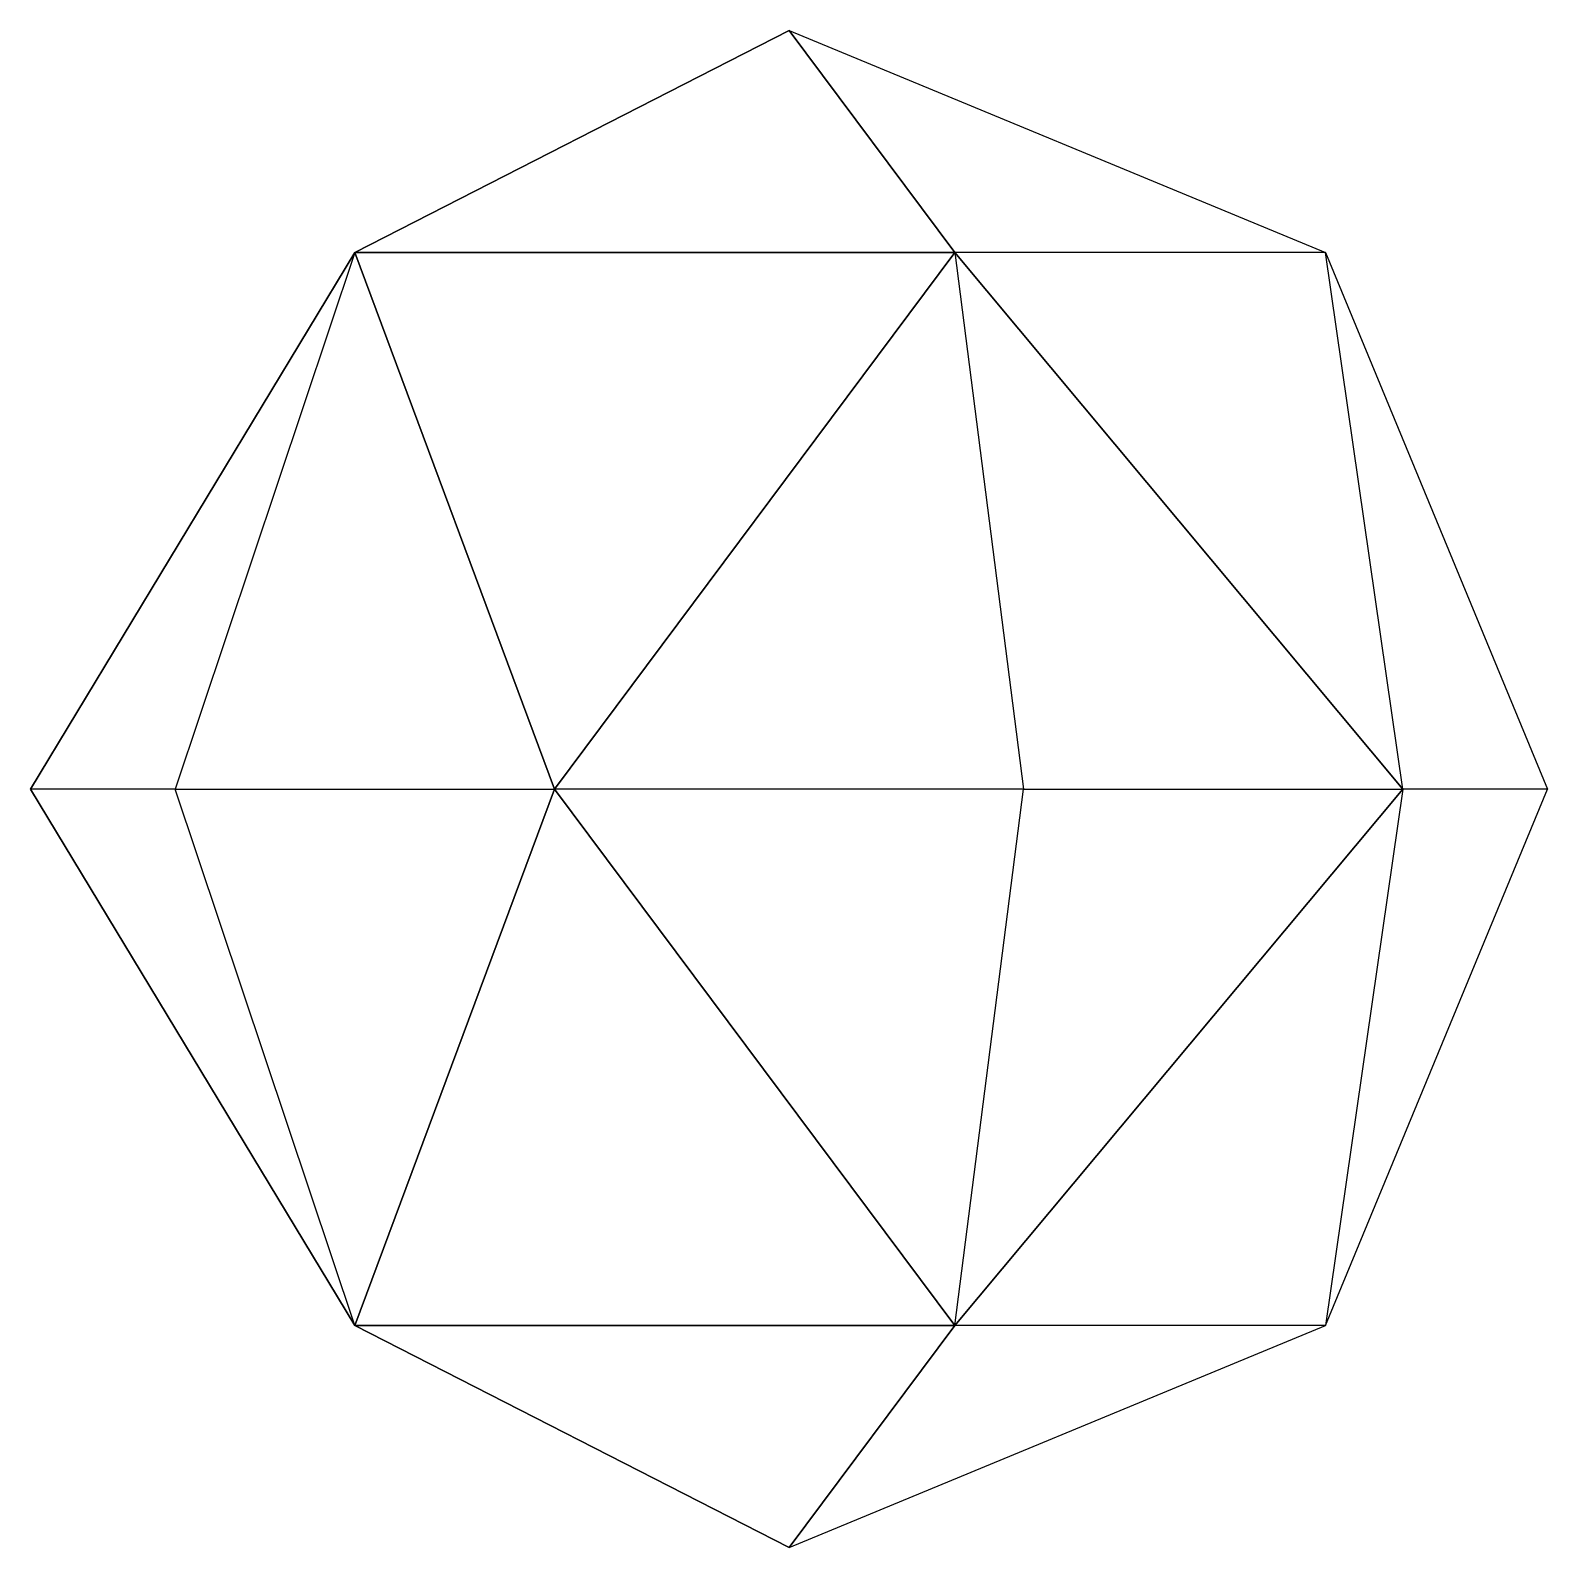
# Model space of a CAD drawing. Header units: metres. Extents: x -2.5 to 2.5, y -2.5 to 2.5.
import ezdxf

# ---------------------------------------------------------------- set-up
doc = ezdxf.new("R2010")
doc.units = ezdxf.units.M

msp = doc.modelspace()

# ---------------------------------------------------------------- linework, layer by layer
for points in [[(0, 2.5), (0.5463, 1.7678, -1.6812), (-1.4302, 1.7678, -1.0391)], [(0, 2.5), (-1.4302, 1.7678, -1.0391), (-1.4302, 1.7678, 1.0391)], [(0, 2.5), (-1.4302, 1.7678, 1.0391), (0.5463, 1.7678, 1.6812)], [(0, 2.5), (1.7678, 1.7678), (0.5463, 1.7678, -1.6812)], [(0, 2.5), (1.7678, 1.7678), (0.5463, 1.7678, 1.6812)], [(-2.0225, 0, -1.4695), (-2.5, 0, 0), (-1.4302, 1.7678, -1.0391)], [(-2.0225, 0, 1.4695), (-2.5, 0, 0), (-1.4302, 1.7678, 1.0391)], [(-2.5, 0, 0), (-1.4302, 1.7678, -1.0391), (-1.4302, 1.7678, 1.0391)], [(-2.0225, 0, -1.4695), (-0.7725, 0, -2.3776), (-1.4302, 1.7678, -1.0391)], [(-2.0225, 0, 1.4695), (-0.7725, 0, 2.3776), (-1.4302, 1.7678, 1.0391)], [(-0.7725, 0, -2.3776), (0.5463, 1.7678, -1.6812), (-1.4302, 1.7678, -1.0391)], [(-0.7725, 0, 2.3776), (-1.4302, 1.7678, 1.0391), (0.5463, 1.7678, 1.6812)], [(0.7725, 0, -2.3776), (-0.7725, 0, -2.3776), (0.5463, 1.7678, -1.6812)], [(0.7725, 0, 2.3776), (-0.7725, 0, 2.3776), (0.5463, 1.7678, 1.6812)], [(0.7725, 0, -2.3776), (2.0225, 0, -1.4695), (0.5463, 1.7678, -1.6812)], [(2.0225, 0, -1.4695), (1.7678, 1.7678), (0.5463, 1.7678, -1.6812)], [(0.7725, 0, 2.3776), (2.0225, 0, 1.4695), (0.5463, 1.7678, 1.6812)], [(2.0225, 0, 1.4695), (1.7678, 1.7678), (0.5463, 1.7678, 1.6812)], [(2.5, 0), (2.0225, 0, -1.4695), (1.7678, 1.7678)], [(2.5, 0), (2.0225, 0, 1.4695), (1.7678, 1.7678)], [(-2.0225, 0, -1.4695), (-2.5, 0, 0), (-1.4302, -1.7678, -1.0391)], [(-2.0225, 0, 1.4695), (-2.5, 0, 0), (-1.4302, -1.7678, 1.0391)], [(-2.5, 0, 0), (-1.4302, -1.7678, -1.0391), (-1.4302, -1.7678, 1.0391)], [(-2.0225, 0, -1.4695), (-0.7725, 0, -2.3776), (-1.4302, -1.7678, -1.0391)], [(-2.0225, 0, 1.4695), (-0.7725, 0, 2.3776), (-1.4302, -1.7678, 1.0391)], [(-0.7725, 0, -2.3776), (0.5463, -1.7678, -1.6812), (-1.4302, -1.7678, -1.0391)], [(-0.7725, 0, 2.3776), (-1.4302, -1.7678, 1.0391), (0.5463, -1.7678, 1.6812)], [(0.7725, 0, -2.3776), (-0.7725, 0, -2.3776), (0.5463, -1.7678, -1.6812)], [(0.7725, 0, 2.3776), (-0.7725, 0, 2.3776), (0.5463, -1.7678, 1.6812)], [(0.7725, 0, -2.3776), (2.0225, 0, -1.4695), (0.5463, -1.7678, -1.6812)], [(2.0225, 0, -1.4695), (1.7678, -1.7678), (0.5463, -1.7678, -1.6812)], [(0.7725, 0, 2.3776), (2.0225, 0, 1.4695), (0.5463, -1.7678, 1.6812)], [(2.0225, 0, 1.4695), (1.7678, -1.7678), (0.5463, -1.7678, 1.6812)], [(2.5, 0), (2.0225, 0, -1.4695), (1.7678, -1.7678)], [(2.5, 0), (2.0225, 0, 1.4695), (1.7678, -1.7678)], [(0, -2.5), (0.5463, -1.7678, -1.6812), (-1.4302, -1.7678, -1.0391)], [(0, -2.5), (-1.4302, -1.7678, -1.0391), (-1.4302, -1.7678, 1.0391)], [(0, -2.5), (-1.4302, -1.7678, 1.0391), (0.5463, -1.7678, 1.6812)], [(0, -2.5), (1.7678, -1.7678), (0.5463, -1.7678, -1.6812)], [(0, -2.5), (1.7678, -1.7678), (0.5463, -1.7678, 1.6812)]]:
    msp.add_3dface(points)

doc.saveas('drawing.dxf')
